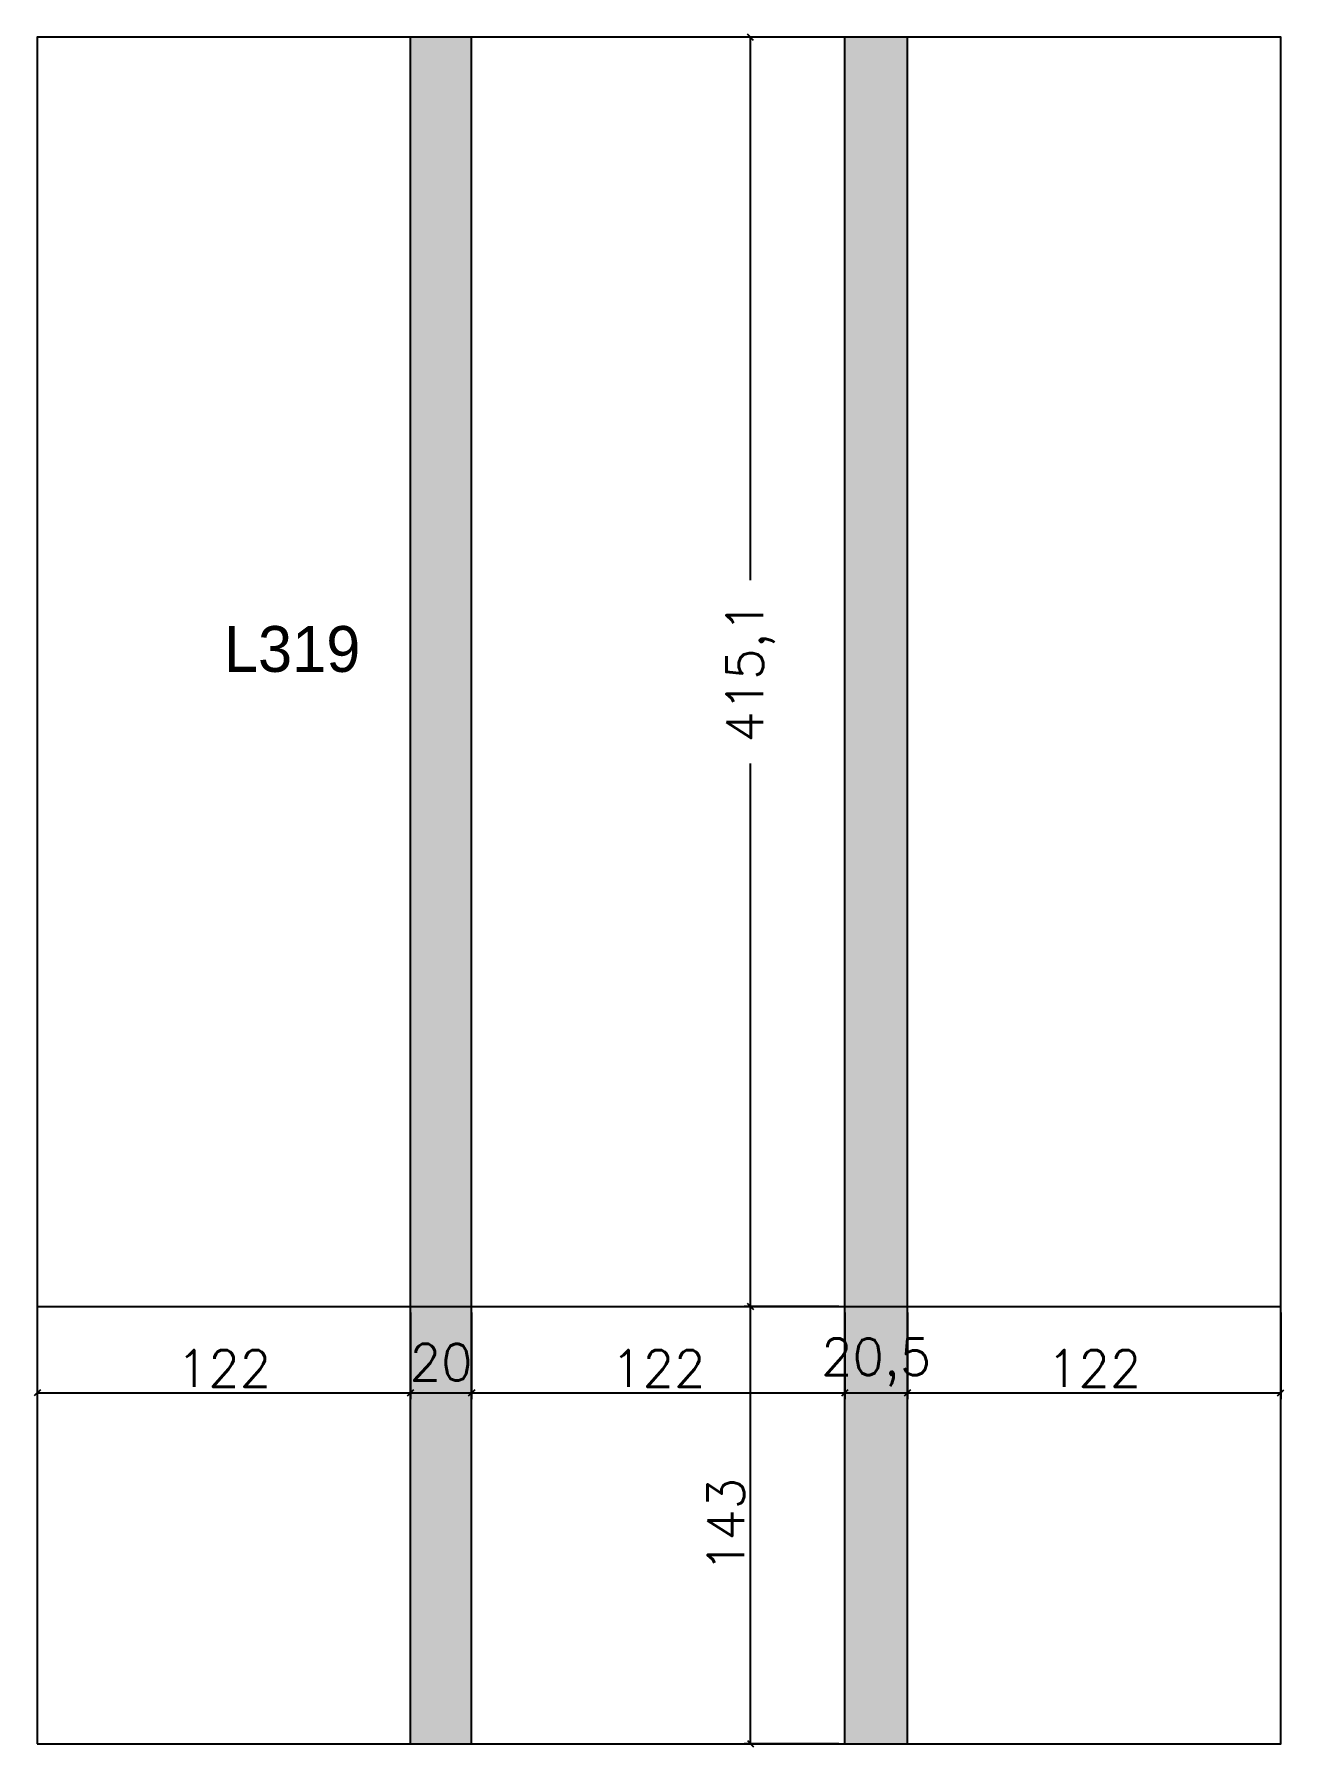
# Model space of a CAD drawing. Extents: x 2741 to 3149, y 1703 to 2263.
import ezdxf

# ---------------------------------------------------------------- set-up
doc = ezdxf.new("R2010")
doc.units = 0
for name, color, linetype in [('COTA', 241, 'Continuous'), ('Hachura', 251, 'Continuous'), ('NOMENCLATURA', 7, 'Continuous'), ('PAINEIS', 6, 'Continuous')]:
    doc.layers.add(name, color=color, linetype=linetype)
doc.styles.add('Romans', font='romans.shx', dxfattribs={"height": 12})
doc.dimstyles.new('cotas', dxfattribs={"dimtxt": 9, "dimasz": 2, "dimexe": 2, "dimexo": 2, "dimgap": 2, "dimtad": 1, "dimdec": 1, "dimzin": 12, "dimtxsty": 'Romans', "dimblk": 'OBLIQUE', "dimcen": 2.5, "dimclrd": 4, "dimclre": 4, "dimclrt": 240, "dimazin": 3, "dimtfac": 1, "dimtmove": 0, "dimatfit": 3})

# ---------------------------------------------------------------- blocks, each defined once
blk = doc.blocks.new('_OBLIQUE')
at = {"color": 0, "linetype": 'BYBLOCK'}
blk.add_line((-0.5, -0.5), (0.5, 0.5), dxfattribs=at)

msp = doc.modelspace()

# ---------------------------------------------------------------- hatches: boundary and pattern name
at = {"layer": 'Hachura'}
h = msp.add_hatch(color=8, dxfattribs=at)
h.dxf.hatch_style = 1
h.paths.add_polyline_path([(2863.57, 1703.87), (2883.57, 1703.87), (2883.57, 2261.94), (2863.57, 2261.94)])
h = msp.add_hatch(color=8, dxfattribs=at)
h.dxf.hatch_style = 1
h.paths.add_polyline_path([(3005.57, 1703.87), (3026.07, 1703.87), (3026.07, 2261.94), (3005.57, 2261.94)])

# ---------------------------------------------------------------- linework, layer by layer
at = {"layer": 'PAINEIS'}
msp.add_line((2741.57, 1846.87), (3148.07, 1846.87), dxfattribs=at)
msp.add_lwpolyline([(2741.57, 1703.87), (3148.07, 1703.87), (3148.07, 2261.94), (2741.57, 2261.94)], close=True, dxfattribs=at)
at = {"layer": 'PAINEIS', "lineweight": 25}
for points in [[(2863.57, 1703.87), (2863.57, 2261.94)], [(2883.57, 1703.87), (2883.57, 2261.94)], [(3005.57, 1703.87), (3005.57, 2261.94)], [(3026.07, 1703.87), (3026.07, 2261.94)]]:
    msp.add_lwpolyline(points, dxfattribs=at)

# ---------------------------------------------------------------- texts
at = {"layer": 'NOMENCLATURA'}
msp.add_text('L319', height=15, dxfattribs=at).set_placement((2802.57, 2054.4))

# ---------------------------------------------------------------- dimensions: what is measured, and where the dimension line sits
at = {"layer": 'COTA'}
msp.add_linear_dim(base=(2974.71, 1846.87), p1=(3005.57, 1846.87), p2=(3005.57, 2261.94), angle=90, location=(2974.71, 2054.4), dimstyle='cotas', override={"dimtmove": 2}, dxfattribs=at).render()
for base, p1, p2 in [((2741.57, 1818.6), (2741.57, 1846.87), (2863.57, 1846.87)), ((2863.57, 1818.6), (2863.57, 1846.87), (2883.57, 1846.87)), ((2883.57, 1818.6), (2883.57, 1846.87), (3005.57, 1846.87)), ((3005.57, 1818.6), (3005.57, 1846.87), (3026.07, 1846.87)), ((3026.07, 1818.6), (3026.07, 1846.87), (3148.07, 1846.87))]:
    msp.add_linear_dim(base=base, p1=p1, p2=p2, dimstyle='cotas', dxfattribs=at).render()
msp.add_linear_dim(base=(2974.71, 1703.87), p1=(3005.57, 1703.87), p2=(3005.57, 1846.87), angle=90, dimstyle='cotas', dxfattribs=at).render()

doc.saveas('drawing.dxf')
